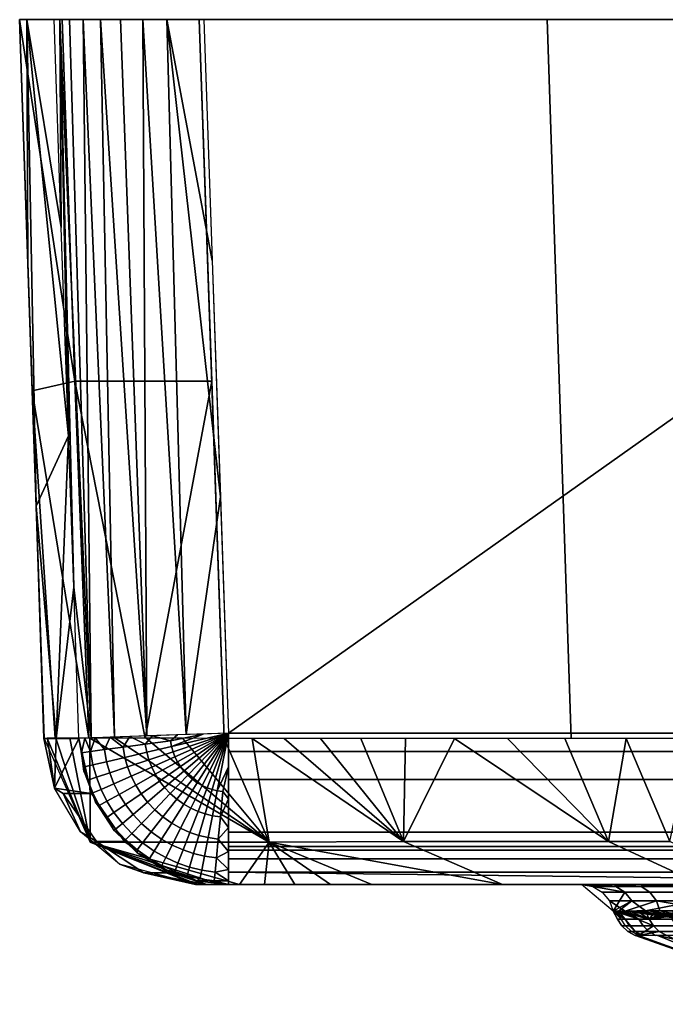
# Model space of a CAD drawing. Extents: x -48 to 59, y -19 to 0.
# Drawn here: x -48.114 to -45.121, y -4.455 to 0.053 of the extents above; entities that cross this region are included whole.
import ezdxf

# ---------------------------------------------------------------- set-up
doc = ezdxf.new("R2010")
doc.units = 0
doc.header["$MEASUREMENT"] = 0
doc.layers.add('IGES LEVEL 0', color=7, linetype='CONTINUOUS')

msp = doc.modelspace()

# ---------------------------------------------------------------- linework, layer by layer
at = {"layer": 'IGES LEVEL 0'}
for points in [[(-48.0801, 0.0531, 1.7604), (-48.0801, 0.0531, 1.7604), (-48.1142, 0.0531, 3), (-48.0756, -1.0719, 2.9997)], [(-47.8584, -1.6189, 6.7151), (-47.8584, -1.6189, 6.7151), (-48.0553, -1.6636, 2.9997), (-48.1142, 0.0531, 3)], [(-47.8584, -1.6189, 6.7151), (-47.8584, -1.6189, 6.7151), (-48.1142, 0.0531, 3), (-47.9162, 0.0531, 6.7103)], [(-42.4876, 0.0531, 0), (-42.4876, 0.0531, 0), (-48.1142, 0.0531, 3), (-47.9543, 0.0531, 0.5999)], [(-44.1142, 0.0531, 6), (-44.1142, 0.0531, 6), (-47.9057, 0.0531, 6.8078), (-48.1142, 0.0531, 3)], [(-48.1142, 0.0531, 3), (-48.1142, 0.0531, 3), (-42.3642, 0.0531, 4.25), (-44.1142, 0.0531, 6)], [(-48.1142, 0.0531, 3), (-48.1142, 0.0531, 3), (-42.4876, 0.0531, 0), (-39.3642, 0.0531, 3.3)], [(-39.3642, 0.0531, 3.3), (-39.3642, 0.0531, 3.3), (-42.3642, 0.0531, 4.25), (-48.1142, 0.0531, 3)], [(-48.0801, 0.0531, 1.7604), (-48.0801, 0.0531, 1.7604), (-48.0756, -1.0719, 2.9997), (-48.037, -2.1969, 2.9996)], [(-48.0801, 0.0531, 1.7604), (-48.0801, 0.0531, 1.7604), (-47.9209, -0.9094, 0.5997), (-47.9543, 0.0531, 0.5999)], [(-48.0801, 0.0531, 1.7604), (-48.0801, 0.0531, 1.7604), (-47.8874, -1.8718, 0.5995), (-47.9209, -0.9094, 0.5997)], [(-47.8874, -1.8718, 0.5995), (-47.8874, -1.8718, 0.5995), (-48.0801, 0.0531, 1.7604), (-48.037, -2.1969, 2.9996)], [(-47.9209, -0.9094, 0.5997), (-47.9209, -0.9094, 0.5997), (-47.9543, 0.0531, 0.5999), (-47.9276, 0.0531, 0.485)], [(-47.9543, 0.0531, 0.5999), (-47.9543, 0.0531, 0.5999), (-47.2611, 0.0531, 0), (-42.4876, 0.0531, 0)], [(-47.7825, -3.269, 0.4083), (-47.7825, -3.269, 0.4083), (-47.9276, 0.0531, 0.485), (-47.8821, 0.0531, 0.3763)], [(-47.9276, 0.0531, 0.485), (-47.9276, 0.0531, 0.485), (-47.8874, -1.8718, 0.5995), (-47.9209, -0.9094, 0.5997)], [(-47.9276, 0.0531, 0.485), (-47.9276, 0.0531, 0.485), (-47.8631, -2.5714, 0.5993), (-47.8874, -1.8718, 0.5995)], [(-47.9276, 0.0531, 0.485), (-47.9276, 0.0531, 0.485), (-47.7825, -3.269, 0.4083), (-47.8631, -2.5714, 0.5993)], [(-47.8584, -1.6189, 6.7151), (-47.9162, 0.0531, 6.7103), (-47.2833, 0.0531, 10.5702), (-47.225, -1.6189, 10.5682)], [(-42.3642, 0.0531, 7.75), (-42.3642, 0.0531, 7.75), (-47.2833, 0.0531, 10.5702), (-47.9057, 0.0531, 6.8078)], [(-47.9057, 0.0531, 6.8078), (-47.9057, 0.0531, 6.8078), (-44.1142, 0.0531, 6), (-42.3642, 0.0531, 7.75)], [(-47.7825, -3.269, 0.4083), (-47.7825, -3.269, 0.4083), (-47.8821, 0.0531, 0.3763), (-47.8189, 0.0531, 0.2768)], [(-47.8189, 0.0531, 0.2768), (-47.8189, 0.0531, 0.2768), (-47.6748, -3.2653, 0.2411), (-47.7825, -3.269, 0.4083)], [(-47.6748, -3.2653, 0.2411), (-47.6748, -3.2653, 0.2411), (-47.8189, 0.0531, 0.2768), (-47.7399, 0.0531, 0.1892)], [(-47.7399, 0.0531, 0.1892), (-47.7399, 0.0531, 0.1892), (-47.5244, -3.26, 0.1109), (-47.6748, -3.2653, 0.2411)], [(-47.5244, -3.26, 0.1109), (-47.5244, -3.26, 0.1109), (-47.7399, 0.0531, 0.1892), (-47.6473, 0.0531, 0.1162)], [(-47.5244, -3.26, 0.1109), (-47.5244, -3.26, 0.1109), (-47.6473, 0.0531, 0.1162), (-47.5438, 0.0531, 0.0596)], [(-47.5438, 0.0531, 0.0596), (-47.5438, 0.0531, 0.0596), (-47.3434, -3.2538, 0.0283), (-47.5244, -3.26, 0.1109)], [(-47.3434, -3.2538, 0.0283), (-47.3434, -3.2538, 0.0283), (-47.5438, 0.0531, 0.0596), (-47.4322, 0.0531, 0.0213)], [(-47.4322, 0.0531, 0.0213), (-47.4322, 0.0531, 0.0213), (-47.2224, -1.0614, 0), (-47.1845, -2.1542, 0)], [(-47.4322, 0.0531, 0.0213), (-47.4322, 0.0531, 0.0213), (-47.2611, 0.0531, 0), (-47.2224, -1.0614, 0)], [(-47.4322, 0.0531, 0.0213), (-47.4322, 0.0531, 0.0213), (-47.1845, -2.1542, 0), (-47.3434, -3.2538, 0.0283)], [(-47.1673, -3.271, 10.5662), (-47.2833, 0.0531, 10.5702), (-45.6728, 0.0531, 14.9114), (-45.5621, -3.271, 14.8761)], [(-47.2833, 0.0531, 10.5702), (-47.2833, 0.0531, 10.5702), (-39.3642, 0.0531, 11.3147), (-41.1216, 0.0531, 15.5574)], [(-41.1216, 0.0531, 15.5574), (-41.1216, 0.0531, 15.5574), (-44.8605, 0.0531, 16.2712), (-47.2833, 0.0531, 10.5702)], [(-42.3642, 0.0531, 7.75), (-42.3642, 0.0531, 7.75), (-39.3642, 0.0531, 11.3147), (-47.2833, 0.0531, 10.5702)], [(-42.4876, 0.0531, 0), (-42.4876, 0.0531, 0), (-47.2611, 0.0531, 0), (-47.1466, -3.2469, 0)], [(-42.4876, 0.0531, 0), (-42.4876, 0.0531, 0), (-47.1466, -3.2469, 0), (-42.527, -3.2469, 0)], [(-45.5621, -3.271, 14.8761), (-45.6728, 0.0531, 14.9114), (-42.9537, 0.0531, 18.6536), (-42.8567, -3.271, 18.5899)], [(-47.7933, -3.2709, 6.8059), (-47.7933, -3.2709, 6.8059), (-48.0553, -1.6636, 2.9997), (-47.8584, -1.6189, 6.7151)], [(-47.8584, -1.6189, 6.7151), (-47.8584, -1.6189, 6.7151), (-47.5333, -3.2709, 8.6877), (-47.7933, -3.2709, 6.8059)], [(-47.5333, -3.2709, 8.6877), (-47.5333, -3.2709, 8.6877), (-47.8584, -1.6189, 6.7151), (-47.225, -1.6189, 10.5682)], [(-47.225, -1.6189, 10.5682), (-47.225, -1.6189, 10.5682), (-47.1673, -3.271, 10.5662), (-47.5333, -3.2709, 8.6877)], [(-47.9484, -3.2709, 4.9127), (-47.9484, -3.2709, 4.9127), (-48.0001, -3.271, 2.9997), (-48.0553, -1.6636, 2.9997)], [(-48.0553, -1.6636, 2.9997), (-48.0553, -1.6636, 2.9997), (-47.7933, -3.2709, 6.8059), (-47.9484, -3.2709, 4.9127)], [(-48.037, -2.1969, 2.9996), (-48.037, -2.1969, 2.9996), (-47.9442, -3.271, 1.4924), (-47.8874, -1.8718, 0.5995)], [(-47.9442, -3.271, 1.4924), (-47.9442, -3.271, 1.4924), (-47.8631, -2.5714, 0.5993), (-47.8874, -1.8718, 0.5995)], [(-47.1845, -2.1542, 0), (-47.1845, -2.1542, 0), (-47.1466, -3.2469, 0), (-47.3434, -3.2538, 0.0283)], [(-48.0016, -3.271, 2.6411), (-48.0016, -3.271, 2.6411), (-48.037, -2.1969, 2.9996), (-48.0001, -3.271, 2.9997)], [(-48.037, -2.1969, 2.9996), (-48.037, -2.1969, 2.9996), (-48.0016, -3.271, 2.6411), (-47.9442, -3.271, 1.4924)], [(-47.9442, -3.271, 1.4924), (-47.9442, -3.271, 1.4924), (-47.8389, -3.271, 0.5992), (-47.8631, -2.5714, 0.5993)], [(-47.8631, -2.5714, 0.5993), (-47.8631, -2.5714, 0.5993), (-47.7825, -3.269, 0.4083), (-47.8389, -3.271, 0.5992)], [(-48.0016, -3.271, 2.6411), (-48.0016, -3.271, 2.6411), (-47.9527, -3.5012, 2.9993), (-48.0001, -3.271, 2.9997)], [(-47.9527, -3.5012, 2.9993), (-47.9527, -3.5012, 2.9993), (-48.0016, -3.271, 2.6411), (-47.9843, -3.271, 2.0662)], [(-47.9865, -3.2709, 3.9456), (-47.9865, -3.2709, 3.9456), (-48.0001, -3.271, 2.9997), (-47.7869, -3.7503, 2.9978)], [(-47.7869, -3.7503, 2.9978), (-47.7869, -3.7503, 2.9978), (-47.9467, -3.2709, 4.8963), (-47.9865, -3.2709, 3.9456)], [(-47.9527, -3.5012, 2.9993), (-47.9527, -3.5012, 2.9993), (-47.9843, -3.271, 2.0662), (-47.9442, -3.271, 1.4924)], [(-47.9527, -3.5012, 2.9993), (-47.9527, -3.5012, 2.9993), (-47.9442, -3.271, 1.4924), (-47.8389, -3.271, 0.5992)], [(-47.9527, -3.5012, 2.9993), (-47.9527, -3.5012, 2.9993), (-47.8389, -3.271, 0.5992), (-47.7822, -3.5253, 0.6074)], [(-47.7869, -3.7503, 2.9978), (-47.7869, -3.7503, 2.9978), (-47.8808, -3.2708, 5.8493), (-47.9467, -3.2709, 4.8963)], [(-47.7869, -3.7503, 2.9978), (-47.7869, -3.7503, 2.9978), (-47.7891, -3.2708, 6.8024), (-47.8808, -3.2708, 5.8493)], [(-47.8268, -3.3373, 0.5615), (-47.8268, -3.3373, 0.5615), (-47.8122, -3.27, 0.4846), (-47.8389, -3.271, 0.5992)], [(-47.8268, -3.3373, 0.5615), (-47.8268, -3.3373, 0.5615), (-47.8389, -3.271, 0.5992), (-47.8171, -3.4227, 0.6024)], [(-47.8122, -3.27, 0.4846), (-47.8122, -3.27, 0.4846), (-47.8268, -3.3373, 0.5615), (-47.7861, -3.3319, 0.4284)], [(-47.7861, -3.3319, 0.4284), (-47.7861, -3.3319, 0.4284), (-47.764, -3.2684, 0.3709), (-47.8122, -3.27, 0.4846)], [(-46.9592, -3.7503, 10.5197), (-46.9592, -3.7503, 10.5197), (-47.6717, -3.2708, 7.753), (-47.7891, -3.2708, 6.8024)], [(-46.9592, -3.7503, 10.5197), (-46.9592, -3.7503, 10.5197), (-47.7891, -3.2708, 6.8024), (-47.7869, -3.7503, 2.9978)], [(-47.764, -3.2684, 0.3709), (-47.764, -3.2684, 0.3709), (-47.7861, -3.3319, 0.4284), (-47.7215, -3.3233, 0.308)], [(-47.7215, -3.3233, 0.308), (-47.7215, -3.3233, 0.308), (-47.6941, -3.2659, 0.2642), (-47.764, -3.2684, 0.3709)], [(-47.6941, -3.2659, 0.2642), (-47.6941, -3.2659, 0.2642), (-47.7215, -3.3233, 0.308), (-47.6349, -3.3118, 0.2026)], [(-47.6349, -3.3118, 0.2026), (-47.6349, -3.3118, 0.2026), (-47.6042, -3.2628, 0.1706), (-47.6941, -3.2659, 0.2642)], [(-46.9592, -3.7503, 10.5197), (-46.9592, -3.7503, 10.5197), (-47.5288, -3.2708, 8.6988), (-47.6717, -3.2708, 7.753)], [(-47.6042, -3.2628, 0.1706), (-47.6042, -3.2628, 0.1706), (-47.6349, -3.3118, 0.2026), (-47.5322, -3.2982, 0.118)], [(-47.5322, -3.2982, 0.118), (-47.5322, -3.2982, 0.118), (-47.4987, -3.2592, 0.0951), (-47.6042, -3.2628, 0.1706)], [(-47.4987, -3.2592, 0.0951), (-47.4987, -3.2592, 0.0951), (-47.5322, -3.2982, 0.118), (-47.4155, -3.2827, 0.0547)], [(-47.5254, -3.3354, 0.118), (-47.4107, -3.3086, 0.0547), (-47.4155, -3.2827, 0.0547), (-47.5322, -3.2982, 0.118)], [(-46.9592, -3.7503, 10.5197), (-46.9592, -3.7503, 10.5197), (-47.3606, -3.2709, 9.6373), (-47.5288, -3.2708, 8.6988)], [(-47.4155, -3.2827, 0.0547), (-47.4155, -3.2827, 0.0547), (-47.3831, -3.2551, 0.0412), (-47.4987, -3.2592, 0.0951)], [(-47.4155, -3.2827, 0.0547), (-47.4155, -3.2827, 0.0547), (-47.2638, -3.251, 0.0099), (-47.3831, -3.2551, 0.0412)], [(-47.2638, -3.251, 0.0099), (-47.2638, -3.251, 0.0099), (-47.4155, -3.2827, 0.0547), (-47.4107, -3.3086, 0.0547)], [(-47.1466, -3.2469, 0), (-47.1466, -3.2469, 0), (-47.4107, -3.3086, 0.0547), (-47.4039, -3.3328, 0.0547)], [(-47.2638, -3.251, 0.0099), (-47.2638, -3.251, 0.0099), (-47.4107, -3.3086, 0.0547), (-47.1466, -3.2469, 0)], [(-47.4039, -3.3328, 0.0547), (-47.4039, -3.3328, 0.0547), (-47.3948, -3.3562, 0.0547), (-47.1466, -3.2469, 0)], [(-47.1466, -3.2469, 0), (-47.1466, -3.2469, 0), (-47.3948, -3.3562, 0.0547), (-47.3833, -3.3794, 0.0547)], [(-47.3833, -3.3794, 0.0547), (-47.3833, -3.3794, 0.0547), (-47.3696, -3.4013, 0.0547), (-47.1466, -3.2469, 0)], [(-47.1466, -3.2469, 0), (-47.1466, -3.2469, 0), (-47.3696, -3.4013, 0.0547), (-47.3533, -3.4225, 0.0547)], [(-47.3606, -3.2709, 9.6373), (-47.3606, -3.2709, 9.6373), (-46.9592, -3.7503, 10.5197), (-47.1673, -3.271, 10.5662)], [(-47.3533, -3.4225, 0.0547), (-47.3533, -3.4225, 0.0547), (-47.335, -3.442, 0.0547), (-47.1466, -3.2469, 0)], [(-47.1466, -3.2469, 0), (-47.1466, -3.2469, 0), (-47.335, -3.442, 0.0547), (-47.3142, -3.4602, 0.0547)], [(-47.3142, -3.4602, 0.0547), (-47.3142, -3.4602, 0.0547), (-47.2916, -3.4762, 0.0547), (-47.1466, -3.2469, 0)], [(-47.1466, -3.2469, 0), (-47.1466, -3.2469, 0), (-47.2916, -3.4762, 0.0547), (-47.269, -3.489, 0.0547)], [(-47.269, -3.489, 0.0547), (-47.269, -3.489, 0.0547), (-47.2453, -3.4996, 0.0547), (-47.1466, -3.2469, 0)], [(-47.1466, -3.2469, 0), (-47.1466, -3.2469, 0), (-47.2453, -3.4996, 0.0547), (-47.2224, -3.5074, 0.0547)], [(-47.2224, -3.5074, 0.0547), (-47.2224, -3.5074, 0.0547), (-47.199, -3.5131, 0.0547), (-47.1466, -3.2469, 0)], [(-47.1466, -3.4027, 0.0176), (-47.1466, -3.4027, 0.0176), (-47.1466, -3.2469, 0), (-47.199, -3.5131, 0.0547)], [(-47.0376, -3.271, 11.1046), (-47.0376, -3.271, 11.1046), (-47.1673, -3.271, 10.5662), (-46.9592, -3.7503, 10.5198)], [(-37.9074, -3.2469, 0), (-47.1466, -3.2469, 0), (-47.1466, -3.3318, 0.0052), (-37.9074, -3.3318, 0.0052)], [(-46.3379, -3.7479, 12.64), (-46.3379, -3.7479, 12.64), (-46.8891, -3.271, 11.6431), (-47.0376, -3.271, 11.1046)], [(-46.3379, -3.7479, 12.64), (-46.3379, -3.7479, 12.64), (-47.0376, -3.271, 11.1046), (-46.9592, -3.7503, 10.5198)], [(-46.3379, -3.7479, 12.64), (-46.3379, -3.7479, 12.64), (-46.7213, -3.271, 12.1807), (-46.8891, -3.271, 11.6431)], [(-46.3379, -3.7479, 12.64), (-46.3379, -3.7479, 12.64), (-46.5342, -3.271, 12.7165), (-46.7213, -3.271, 12.1807)], [(-46.3379, -3.7479, 12.64), (-46.3379, -3.7479, 12.64), (-46.3277, -3.271, 13.2495), (-46.5342, -3.271, 12.7165)], [(-46.3379, -3.7479, 12.64), (-46.3379, -3.7479, 12.64), (-46.1017, -3.271, 13.7787), (-46.3277, -3.271, 13.2495)], [(-46.1017, -3.271, 13.7787), (-46.1017, -3.271, 13.7787), (-46.3379, -3.7479, 12.64), (-45.3894, -3.7479, 14.7526)], [(-45.3894, -3.7479, 14.7526), (-45.3894, -3.7479, 14.7526), (-45.8562, -3.271, 14.3029), (-46.1017, -3.271, 13.7787)], [(-45.3894, -3.7479, 14.7526), (-45.3894, -3.7479, 14.7526), (-45.5915, -3.271, 14.8213), (-45.8562, -3.271, 14.3029)], [(-45.3894, -3.7479, 14.7526), (-45.3894, -3.7479, 14.7526), (-45.3076, -3.271, 15.3326), (-45.5915, -3.271, 14.8213)], [(-45.3076, -3.271, 15.3326), (-45.3076, -3.271, 15.3326), (-45.3894, -3.7479, 14.7526), (-45.105, -3.7479, 15.2621)], [(-45.105, -3.7479, 15.2621), (-45.105, -3.7479, 15.2621), (-45.0049, -3.271, 15.836), (-45.3076, -3.271, 15.3326)], [(-47.8147, -3.403, 0.5615), (-47.7748, -3.3937, 0.4284), (-47.7861, -3.3319, 0.4284), (-47.8268, -3.3373, 0.5615)], [(-47.7748, -3.3937, 0.4284), (-47.7113, -3.3789, 0.308), (-47.7215, -3.3233, 0.308), (-47.7861, -3.3319, 0.4284)], [(-47.7113, -3.3789, 0.308), (-47.6262, -3.359, 0.2026), (-47.6349, -3.3118, 0.2026), (-47.7215, -3.3233, 0.308)], [(-47.6262, -3.359, 0.2026), (-47.5254, -3.3354, 0.118), (-47.5322, -3.2982, 0.118), (-47.6349, -3.3118, 0.2026)], [(-47.6138, -3.4029, 0.2026), (-47.5156, -3.3701, 0.118), (-47.5254, -3.3354, 0.118), (-47.6262, -3.359, 0.2026)], [(-47.5156, -3.3701, 0.118), (-47.4039, -3.3328, 0.0547), (-47.4107, -3.3086, 0.0547), (-47.5254, -3.3354, 0.118)], [(-47.5026, -3.4037, 0.118), (-47.3948, -3.3562, 0.0547), (-47.4039, -3.3328, 0.0547), (-47.5156, -3.3701, 0.118)], [(-37.9074, -3.3318, 0.0052), (-47.1466, -3.3318, 0.0052), (-47.1466, -3.4608, 0.0335), (-37.9074, -3.4608, 0.0335)], [(-47.8171, -3.4227, 0.6024), (-47.8171, -3.4227, 0.6024), (-47.8147, -3.403, 0.5615), (-47.8268, -3.3373, 0.5615)], [(-47.7586, -3.4512, 0.4284), (-47.6967, -3.4305, 0.308), (-47.7113, -3.3789, 0.308), (-47.7748, -3.3937, 0.4284)], [(-47.6967, -3.4305, 0.308), (-47.6138, -3.4029, 0.2026), (-47.6262, -3.359, 0.2026), (-47.7113, -3.3789, 0.308)], [(-47.5974, -3.4454, 0.2026), (-47.5026, -3.4037, 0.118), (-47.5156, -3.3701, 0.118), (-47.6138, -3.4029, 0.2026)], [(-47.4861, -3.4369, 0.118), (-47.3833, -3.3794, 0.0547), (-47.3948, -3.3562, 0.0547), (-47.5026, -3.4037, 0.118)], [(-47.4664, -3.4684, 0.118), (-47.3696, -3.4013, 0.0547), (-47.3833, -3.3794, 0.0547), (-47.4861, -3.4369, 0.118)], [(-47.8171, -3.4227, 0.6024), (-47.8171, -3.4227, 0.6024), (-47.7974, -3.4641, 0.5615), (-47.8147, -3.403, 0.5615)], [(-47.7974, -3.4641, 0.5615), (-47.7974, -3.4641, 0.5615), (-47.8171, -3.4227, 0.6024), (-47.7631, -3.566, 0.6102)], [(-47.7974, -3.4641, 0.5615), (-47.7586, -3.4512, 0.4284), (-47.7748, -3.3937, 0.4284), (-47.8147, -3.403, 0.5615)], [(-47.6774, -3.4806, 0.308), (-47.5974, -3.4454, 0.2026), (-47.6138, -3.4029, 0.2026), (-47.6967, -3.4305, 0.308)], [(-47.5764, -3.4874, 0.2026), (-47.4861, -3.4369, 0.118), (-47.5026, -3.4037, 0.118), (-47.5974, -3.4454, 0.2026)], [(-47.4431, -3.4988, 0.118), (-47.3533, -3.4225, 0.0547), (-47.3696, -3.4013, 0.0547), (-47.4664, -3.4684, 0.118)], [(-47.4168, -3.5267, 0.118), (-47.335, -3.442, 0.0547), (-47.3533, -3.4225, 0.0547), (-47.4431, -3.4988, 0.118)], [(-47.1466, -3.4027, 0.0176), (-47.1466, -3.4027, 0.0176), (-47.199, -3.5131, 0.0547), (-47.1729, -3.5169, 0.0547)], [(-47.1729, -3.5169, 0.0547), (-47.1729, -3.5169, 0.0547), (-47.1466, -3.5507, 0.0693), (-47.1466, -3.4027, 0.0176)], [(-47.7746, -3.5234, 0.5615), (-47.7371, -3.5069, 0.4284), (-47.7586, -3.4512, 0.4284), (-47.7974, -3.4641, 0.5615)], [(-47.7631, -3.566, 0.6102), (-47.7631, -3.566, 0.6102), (-47.7746, -3.5234, 0.5615), (-47.7974, -3.4641, 0.5615)], [(-47.7371, -3.5069, 0.4284), (-47.6774, -3.4806, 0.308), (-47.6967, -3.4305, 0.308), (-47.7586, -3.4512, 0.4284)], [(-47.6527, -3.5301, 0.308), (-47.5764, -3.4874, 0.2026), (-47.5974, -3.4454, 0.2026), (-47.6774, -3.4806, 0.308)], [(-47.5516, -3.5273, 0.2026), (-47.4664, -3.4684, 0.118), (-47.4861, -3.4369, 0.118), (-47.5764, -3.4874, 0.2026)], [(-47.522, -3.5658, 0.2026), (-47.4431, -3.4988, 0.118), (-47.4664, -3.4684, 0.118), (-47.5516, -3.5273, 0.2026)], [(-47.3869, -3.5528, 0.118), (-47.3142, -3.4602, 0.0547), (-47.335, -3.442, 0.0547), (-47.4168, -3.5267, 0.118)], [(-47.3545, -3.5757, 0.118), (-47.2916, -3.4762, 0.0547), (-47.3142, -3.4602, 0.0547), (-47.3869, -3.5528, 0.118)], [(-37.9074, -3.4608, 0.0335), (-47.1466, -3.4608, 0.0335), (-47.1466, -3.7048, 0.1705), (-37.9074, -3.7048, 0.1705)], [(-47.9115, -3.5253, 1.8066), (-47.9115, -3.5253, 1.8066), (-47.8318, -3.7027, 2.9982), (-47.9527, -3.5012, 2.9993)], [(-47.9527, -3.5012, 2.9993), (-47.9527, -3.5012, 2.9993), (-47.7822, -3.5253, 0.6074), (-47.9115, -3.5253, 1.8066)], [(-47.7454, -3.582, 0.5615), (-47.7096, -3.562, 0.4284), (-47.7371, -3.5069, 0.4284), (-47.7746, -3.5234, 0.5615)], [(-47.7096, -3.562, 0.4284), (-47.6527, -3.5301, 0.308), (-47.6774, -3.4806, 0.308), (-47.7371, -3.5069, 0.4284)], [(-47.6234, -3.5771, 0.308), (-47.5516, -3.5273, 0.2026), (-47.5764, -3.4874, 0.2026), (-47.6527, -3.5301, 0.308)], [(-47.4888, -3.6012, 0.2026), (-47.4168, -3.5267, 0.118), (-47.4431, -3.4988, 0.118), (-47.522, -3.5658, 0.2026)], [(-47.3221, -3.5941, 0.118), (-47.269, -3.489, 0.0547), (-47.2916, -3.4762, 0.0547), (-47.3545, -3.5757, 0.118)], [(-47.2881, -3.6093, 0.118), (-47.2453, -3.4996, 0.0547), (-47.269, -3.489, 0.0547), (-47.3221, -3.5941, 0.118)], [(-47.2554, -3.6204, 0.118), (-47.2224, -3.5074, 0.0547), (-47.2453, -3.4996, 0.0547), (-47.2881, -3.6093, 0.118)], [(-47.2218, -3.6286, 0.118), (-47.199, -3.5131, 0.0547), (-47.2224, -3.5074, 0.0547), (-47.2554, -3.6204, 0.118)], [(-47.1844, -3.6341, 0.118), (-47.1729, -3.5169, 0.0547), (-47.199, -3.5131, 0.0547), (-47.2218, -3.6286, 0.118)], [(-47.9115, -3.5253, 1.8066), (-47.7822, -3.5253, 0.6074), (-47.6304, -3.7479, 0.6295), (-47.7585, -3.7479, 1.8171)], [(-47.8318, -3.7027, 2.9982), (-47.8318, -3.7027, 2.9982), (-47.9115, -3.5253, 1.8066), (-47.7585, -3.7479, 1.8171)], [(-47.7631, -3.566, 0.6102), (-47.7631, -3.566, 0.6102), (-47.7454, -3.582, 0.5615), (-47.7746, -3.5234, 0.5615)], [(-47.677, -3.6142, 0.4284), (-47.6234, -3.5771, 0.308), (-47.6527, -3.5301, 0.308), (-47.7096, -3.562, 0.4284)], [(-47.5886, -3.6224, 0.308), (-47.522, -3.5658, 0.2026), (-47.5516, -3.5273, 0.2026), (-47.6234, -3.5771, 0.308)], [(-47.4509, -3.6343, 0.2026), (-47.3869, -3.5528, 0.118), (-47.4168, -3.5267, 0.118), (-47.4888, -3.6012, 0.2026)], [(-47.4099, -3.6632, 0.2026), (-47.3545, -3.5757, 0.118), (-47.3869, -3.5528, 0.118), (-47.4509, -3.6343, 0.2026)], [(-47.1466, -3.5507, 0.0693), (-47.1466, -3.5507, 0.0693), (-47.1729, -3.5169, 0.0547), (-47.1844, -3.6341, 0.118)], [(-47.1844, -3.6341, 0.118), (-47.1844, -3.6341, 0.118), (-47.1466, -3.6834, 0.1527), (-47.1466, -3.5507, 0.0693)], [(-47.7107, -3.6375, 0.5615), (-47.7107, -3.6375, 0.5615), (-47.7631, -3.566, 0.6102), (-47.6796, -3.694, 0.6224)], [(-47.7631, -3.566, 0.6102), (-47.7631, -3.566, 0.6102), (-47.7107, -3.6375, 0.5615), (-47.7454, -3.582, 0.5615)], [(-47.7107, -3.6375, 0.5615), (-47.677, -3.6142, 0.4284), (-47.7096, -3.562, 0.4284), (-47.7454, -3.582, 0.5615)], [(-47.6383, -3.6646, 0.4284), (-47.5886, -3.6224, 0.308), (-47.6234, -3.5771, 0.308), (-47.677, -3.6142, 0.4284)], [(-47.5495, -3.6641, 0.308), (-47.4888, -3.6012, 0.2026), (-47.522, -3.5658, 0.2026), (-47.5886, -3.6224, 0.308)], [(-47.5049, -3.703, 0.308), (-47.4509, -3.6343, 0.2026), (-47.4888, -3.6012, 0.2026), (-47.5495, -3.6641, 0.308)], [(-47.3688, -3.6865, 0.2026), (-47.3221, -3.5941, 0.118), (-47.3545, -3.5757, 0.118), (-47.4099, -3.6632, 0.2026)], [(-47.3258, -3.7058, 0.2026), (-47.2881, -3.6093, 0.118), (-47.3221, -3.5941, 0.118), (-47.3688, -3.6865, 0.2026)], [(-47.6695, -3.6911, 0.5615), (-47.6383, -3.6646, 0.4284), (-47.677, -3.6142, 0.4284), (-47.7107, -3.6375, 0.5615)], [(-47.6796, -3.694, 0.6224), (-47.6796, -3.694, 0.6224), (-47.6695, -3.6911, 0.5615), (-47.7107, -3.6375, 0.5615)], [(-47.5948, -3.711, 0.4284), (-47.5495, -3.6641, 0.308), (-47.5886, -3.6224, 0.308), (-47.6383, -3.6646, 0.4284)], [(-47.4566, -3.7371, 0.308), (-47.4099, -3.6632, 0.2026), (-47.4509, -3.6343, 0.2026), (-47.5049, -3.703, 0.308)], [(-47.2843, -3.7199, 0.2026), (-47.2554, -3.6204, 0.118), (-47.2881, -3.6093, 0.118), (-47.3258, -3.7058, 0.2026)], [(-47.2418, -3.7302, 0.2026), (-47.2218, -3.6286, 0.118), (-47.2554, -3.6204, 0.118), (-47.2843, -3.7199, 0.2026)], [(-47.1944, -3.7372, 0.2026), (-47.1844, -3.6341, 0.118), (-47.2218, -3.6286, 0.118), (-47.2418, -3.7302, 0.2026)], [(-47.1466, -3.6834, 0.1527), (-47.1466, -3.6834, 0.1527), (-47.1844, -3.6341, 0.118), (-47.1944, -3.7372, 0.2026)], [(-47.6796, -3.694, 0.6224), (-47.6796, -3.694, 0.6224), (-47.6233, -3.7405, 0.5615), (-47.6695, -3.6911, 0.5615)], [(-47.6233, -3.7405, 0.5615), (-47.6233, -3.7405, 0.5615), (-47.6796, -3.694, 0.6224), (-47.5705, -3.8006, 0.6383)], [(-47.6233, -3.7405, 0.5615), (-47.5948, -3.711, 0.4284), (-47.6383, -3.6646, 0.4284), (-47.6695, -3.6911, 0.5615)], [(-47.5452, -3.7542, 0.4284), (-47.5049, -3.703, 0.308), (-47.5495, -3.6641, 0.308), (-47.5948, -3.711, 0.4284)], [(-47.4083, -3.7645, 0.308), (-47.3688, -3.6865, 0.2026), (-47.4099, -3.6632, 0.2026), (-47.4566, -3.7371, 0.308)], [(-47.3576, -3.7872, 0.308), (-47.3258, -3.7058, 0.2026), (-47.3688, -3.6865, 0.2026), (-47.4083, -3.7645, 0.308)], [(-47.1944, -3.7372, 0.2026), (-47.1944, -3.7372, 0.2026), (-47.1466, -3.7942, 0.2636), (-47.1466, -3.6834, 0.1527)], [(-47.7585, -3.7479, 1.8171), (-47.7585, -3.7479, 1.8171), (-47.651, -3.8529, 2.9966), (-47.8318, -3.7027, 2.9982)], [(-47.5705, -3.7865, 0.5615), (-47.5452, -3.7542, 0.4284), (-47.5948, -3.711, 0.4284), (-47.6233, -3.7405, 0.5615)], [(-47.5705, -3.8006, 0.6383), (-47.5705, -3.8006, 0.6383), (-47.5705, -3.7865, 0.5615), (-47.6233, -3.7405, 0.5615)], [(-47.4914, -3.7922, 0.4284), (-47.4566, -3.7371, 0.308), (-47.5049, -3.703, 0.308), (-47.5452, -3.7542, 0.4284)], [(-47.4377, -3.8227, 0.4284), (-47.4083, -3.7645, 0.308), (-47.4566, -3.7371, 0.308), (-47.4914, -3.7922, 0.4284)], [(-47.3088, -3.8038, 0.308), (-47.2843, -3.7199, 0.2026), (-47.3258, -3.7058, 0.2026), (-47.3576, -3.7872, 0.308)], [(-47.2587, -3.816, 0.308), (-47.2418, -3.7302, 0.2026), (-47.2843, -3.7199, 0.2026), (-47.3088, -3.8038, 0.308)], [(-47.2029, -3.8242, 0.308), (-47.1944, -3.7372, 0.2026), (-47.2418, -3.7302, 0.2026), (-47.2587, -3.816, 0.308)], [(-47.1466, -3.7942, 0.2636), (-47.1466, -3.7942, 0.2636), (-47.1944, -3.7372, 0.2026), (-47.2029, -3.8242, 0.308)], [(-37.9074, -3.7048, 0.1705), (-47.1466, -3.7048, 0.1705), (-47.1466, -3.7705, 0.2353), (-37.9074, -3.7705, 0.2353)], [(-47.7869, -3.7503, 2.9978), (-47.7869, -3.7503, 2.9978), (-47.185, -3.9469, 5.7954), (-47.0957, -3.9469, 6.7259)], [(-47.7869, -3.7503, 2.9978), (-47.7869, -3.7503, 2.9978), (-47.2489, -3.9469, 4.8627), (-47.185, -3.9469, 5.7954)], [(-47.7869, -3.7503, 2.9978), (-47.7869, -3.7503, 2.9978), (-47.2875, -3.9469, 3.9285), (-47.2489, -3.9469, 4.8627)], [(-47.7869, -3.7503, 2.9978), (-47.7869, -3.7503, 2.9978), (-47.3005, -3.9469, 2.9934), (-47.2875, -3.9469, 3.9285)], [(-47.7869, -3.7503, 2.9978), (-47.7869, -3.7503, 2.9978), (-47.0957, -3.9469, 6.7259), (-46.9592, -3.7503, 10.5197)], [(-47.7585, -3.7479, 1.8171), (-47.6304, -3.7479, 0.6295), (-47.4125, -3.8933, 0.6613), (-47.5388, -3.8933, 1.8321)], [(-47.651, -3.8529, 2.9966), (-47.651, -3.8529, 2.9966), (-47.7585, -3.7479, 1.8171), (-47.5388, -3.8933, 1.8321)], [(-47.5133, -3.8268, 0.5615), (-47.4914, -3.7922, 0.4284), (-47.5452, -3.7542, 0.4284), (-47.5705, -3.7865, 0.5615)], [(-47.5705, -3.8006, 0.6383), (-47.5705, -3.8006, 0.6383), (-47.5133, -3.8268, 0.5615), (-47.5705, -3.7865, 0.5615)], [(-47.3813, -3.8479, 0.4284), (-47.3576, -3.7872, 0.308), (-47.4083, -3.7645, 0.308), (-47.4377, -3.8227, 0.4284)], [(-47.327, -3.8664, 0.4284), (-47.3088, -3.8038, 0.308), (-47.3576, -3.7872, 0.308), (-47.3813, -3.8479, 0.4284)], [(-37.9074, -3.7705, 0.2353), (-47.1466, -3.7705, 0.2353), (-47.1466, -3.788, 0.2559), (-37.9074, -3.788, 0.2559)], [(-46.9592, -3.7503, 10.5197), (-46.9592, -3.7503, 10.5197), (-47.0957, -3.9469, 6.7259), (-46.981, -3.9469, 7.6537)], [(-46.9592, -3.7503, 10.5197), (-46.9592, -3.7503, 10.5197), (-46.981, -3.9469, 7.6537), (-46.8408, -3.9469, 8.578)], [(-46.9592, -3.7503, 10.5198), (-46.9592, -3.7503, 10.5198), (-45.879, -3.9469, 12.4712), (-46.3379, -3.7479, 12.64)], [(-46.6754, -3.9469, 9.4983), (-46.6754, -3.9469, 9.4983), (-46.4845, -3.9469, 10.4138), (-46.9592, -3.7503, 10.5197)], [(-46.9592, -3.7503, 10.5197), (-46.9592, -3.7503, 10.5197), (-46.8408, -3.9469, 8.578), (-46.6754, -3.9469, 9.4983)], [(-45.879, -3.9469, 12.4712), (-45.879, -3.9469, 12.4712), (-46.9592, -3.7503, 10.5198), (-46.4845, -3.9469, 10.4138)], [(-45.3894, -3.7479, 14.7526), (-46.3379, -3.7479, 12.64), (-45.879, -3.9469, 12.4712), (-44.9583, -3.9469, 14.5218)], [(-45.105, -3.7479, 15.2621), (-45.3894, -3.7479, 14.7526), (-44.9583, -3.9469, 14.5218), (-44.6823, -3.9469, 15.0164)], [(-47.5133, -3.8268, 0.5615), (-47.5133, -3.8268, 0.5615), (-47.5705, -3.8006, 0.6383), (-47.441, -3.8806, 0.6571)], [(-47.4562, -3.8593, 0.5615), (-47.4377, -3.8227, 0.4284), (-47.4914, -3.7922, 0.4284), (-47.5133, -3.8268, 0.5615)], [(-47.441, -3.8806, 0.6571), (-47.441, -3.8806, 0.6571), (-47.4562, -3.8593, 0.5615), (-47.5133, -3.8268, 0.5615)], [(-47.3962, -3.8861, 0.5615), (-47.3813, -3.8479, 0.4284), (-47.4377, -3.8227, 0.4284), (-47.4562, -3.8593, 0.5615)], [(-47.2713, -3.8799, 0.4284), (-47.2587, -3.816, 0.308), (-47.3088, -3.8038, 0.308), (-47.327, -3.8664, 0.4284)], [(-47.2092, -3.8891, 0.4284), (-47.2029, -3.8242, 0.308), (-47.2587, -3.816, 0.308), (-47.2713, -3.8799, 0.4284)], [(-47.1466, -3.8776, 0.3963), (-47.1466, -3.8776, 0.3963), (-47.2029, -3.8242, 0.308), (-47.2092, -3.8891, 0.4284)], [(-47.2029, -3.8242, 0.308), (-47.2029, -3.8242, 0.308), (-47.1466, -3.8776, 0.3963), (-47.1466, -3.7942, 0.2636)], [(-37.9074, -3.788, 0.2559), (-47.1466, -3.788, 0.2559), (-47.1466, -3.8275, 0.309), (-37.9074, -3.8275, 0.309)], [(-37.9074, -3.8275, 0.309), (-47.1466, -3.8275, 0.309), (-47.1466, -3.8892, 0.4216), (-37.9074, -3.8892, 0.4216)], [(-47.5388, -3.8933, 1.8321), (-47.5388, -3.8933, 1.8321), (-47.3005, -3.9469, 2.9934), (-47.651, -3.8529, 2.9966)], [(-47.441, -3.8806, 0.6571), (-47.441, -3.8806, 0.6571), (-47.3962, -3.8861, 0.5615), (-47.4562, -3.8593, 0.5615)], [(-47.3385, -3.9057, 0.5615), (-47.327, -3.8664, 0.4284), (-47.3813, -3.8479, 0.4284), (-47.3962, -3.8861, 0.5615)], [(-47.2792, -3.9201, 0.5615), (-47.2713, -3.8799, 0.4284), (-47.327, -3.8664, 0.4284), (-47.3385, -3.9057, 0.5615)], [(-47.5388, -3.8933, 1.8321), (-47.5388, -3.8933, 1.8321), (-47.2856, -3.9469, 2.1006), (-47.3005, -3.9469, 2.9934)], [(-47.5388, -3.8933, 1.8321), (-47.5388, -3.8933, 1.8321), (-47.2473, -3.9469, 1.5546), (-47.2856, -3.9469, 2.1006)], [(-47.2473, -3.9469, 1.5546), (-47.2473, -3.9469, 1.5546), (-47.5388, -3.8933, 1.8321), (-47.4125, -3.8933, 0.6613)], [(-47.3385, -3.9057, 0.5615), (-47.3385, -3.9057, 0.5615), (-47.441, -3.8806, 0.6571), (-47.2974, -3.9301, 0.678)], [(-47.441, -3.8806, 0.6571), (-47.441, -3.8806, 0.6571), (-47.3385, -3.9057, 0.5615), (-47.3962, -3.8861, 0.5615)], [(-47.4125, -3.8933, 0.6613), (-47.4125, -3.8933, 0.6613), (-47.1466, -3.9469, 0.7), (-47.2473, -3.9469, 1.5546)], [(-47.2974, -3.9301, 0.678), (-47.2974, -3.9301, 0.678), (-47.2792, -3.9201, 0.5615), (-47.3385, -3.9057, 0.5615)], [(-47.2974, -3.9301, 0.678), (-47.2974, -3.9301, 0.678), (-47.2132, -3.9298, 0.5615), (-47.2792, -3.9201, 0.5615)], [(-47.2132, -3.9298, 0.5615), (-47.2092, -3.8891, 0.4284), (-47.2713, -3.8799, 0.4284), (-47.2792, -3.9201, 0.5615)], [(-47.1466, -3.9294, 0.5442), (-47.1466, -3.9294, 0.5442), (-47.2092, -3.8891, 0.4284), (-47.2132, -3.9298, 0.5615)], [(-47.2092, -3.8891, 0.4284), (-47.2092, -3.8891, 0.4284), (-47.1466, -3.9294, 0.5442), (-47.1466, -3.8776, 0.3963)], [(-47.1466, -3.8892, 0.4216), (-47.1466, -3.8892, 0.4216), (-47.1466, -3.9469, 0.7), (-42.527, -3.9469, 0.7)], [(-42.527, -3.9469, 0.7), (-42.527, -3.9469, 0.7), (-37.9074, -3.8892, 0.4216), (-47.1466, -3.8892, 0.4216)], [(-45.5142, -3.9469, 6), (-45.5142, -3.9469, 6), (-47.3005, -3.9469, 2.9934), (-47.1798, -3.9469, 5.8732)], [(-42.3642, -3.9469, 2.85), (-42.3642, -3.9469, 2.85), (-47.1466, -3.9469, 0.7), (-47.3005, -3.9469, 2.9934)], [(-47.3005, -3.9469, 2.9934), (-47.3005, -3.9469, 2.9934), (-45.5142, -3.9469, 6), (-42.3642, -3.9469, 2.85)], [(-47.2132, -3.9298, 0.5615), (-47.2132, -3.9298, 0.5615), (-47.2974, -3.9301, 0.678), (-47.1466, -3.9469, 0.7)], [(-47.2132, -3.9298, 0.5615), (-47.2132, -3.9298, 0.5615), (-47.1466, -3.9469, 0.7), (-47.1466, -3.9294, 0.5442)], [(-42.3642, -3.9469, 9.15), (-42.3642, -3.9469, 9.15), (-47.1798, -3.9469, 5.8732), (-46.4845, -3.9469, 10.4138)], [(-47.1798, -3.9469, 5.8732), (-47.1798, -3.9469, 5.8732), (-42.3642, -3.9469, 9.15), (-45.5142, -3.9469, 6)], [(-42.3642, -3.9469, 2.85), (-42.3642, -3.9469, 2.85), (-42.527, -3.9469, 0.7), (-47.1466, -3.9469, 0.7)], [(-36.332, -3.9469, 12.8915), (-36.332, -3.9469, 12.8915), (-46.4845, -3.9469, 10.4138), (-44.9286, -3.9469, 14.5736)], [(-46.4845, -3.9469, 10.4138), (-46.4845, -3.9469, 10.4138), (-36.332, -3.9469, 12.8915), (-42.3642, -3.9469, 9.15)], [(-45.4617, -3.9564, 6), (-45.4617, -3.9564, 6), (-45.3866, -3.9469, 5.1125), (-45.5142, -3.9469, 6)], [(-45.3136, -3.982, 6.7913), (-45.3136, -3.982, 6.7913), (-45.3668, -4.0695, 6), (-45.5142, -3.9469, 6)], [(-45.3559, -3.9564, 6.8027), (-45.3559, -3.9564, 6.8027), (-45.5142, -3.9469, 6), (-45.4537, -3.9469, 6.6145)], [(-45.5142, -3.9469, 6), (-45.5142, -3.9469, 6), (-45.3559, -3.9564, 6.8027), (-45.3136, -3.982, 6.7913)], [(-45.3866, -3.9469, 5.1125), (-45.3866, -3.9469, 5.1125), (-45.4617, -3.9564, 6), (-45.2382, -3.9564, 4.8446)], [(-45.4617, -3.9564, 6), (-45.4179, -3.982, 6), (-45.1975, -3.982, 4.8609), (-45.2382, -3.9564, 4.8446)], [(-45.3559, -3.9564, 6.8027), (-45.3559, -3.9564, 6.8027), (-45.4537, -3.9469, 6.6145), (-45.2745, -3.9469, 7.2055)], [(-45.2382, -3.9564, 4.8446), (-45.2382, -3.9564, 4.8446), (-45.0142, -3.9469, 4.297), (-45.3866, -3.9469, 5.1125)], [(-45.2745, -3.9469, 7.2055), (-45.2745, -3.9469, 7.2055), (-45.0492, -3.9564, 7.5444), (-45.3559, -3.9564, 6.8027)], [(-45.0492, -3.9564, 7.5444), (-45.0112, -3.982, 7.5226), (-45.3136, -3.982, 6.7913), (-45.3559, -3.9564, 6.8027)], [(-45.0492, -3.9564, 7.5444), (-45.0492, -3.9564, 7.5444), (-45.2745, -3.9469, 7.2055), (-44.9834, -3.9469, 7.75)], [(-45.0142, -3.9469, 4.297), (-45.0142, -3.9469, 4.297), (-45.2382, -3.9564, 4.8446), (-44.5656, -3.9564, 3.821)], [(-45.2382, -3.9564, 4.8446), (-45.1975, -3.982, 4.8609), (-44.5345, -3.982, 3.8518), (-44.5656, -3.9564, 3.821)], [(-45.4179, -3.982, 6), (-45.3844, -4.0218, 6), (-45.1664, -4.0218, 4.8734), (-45.1975, -3.982, 4.8609)], [(-45.3668, -4.0695, 6), (-45.3668, -4.0695, 6), (-45.3136, -3.982, 6.7913), (-45.2813, -4.0218, 6.7827)], [(-45.0112, -3.982, 7.5226), (-44.9822, -4.0218, 7.5059), (-45.2813, -4.0218, 6.7827), (-45.3136, -3.982, 6.7913)], [(-45.1975, -3.982, 4.8609), (-45.1664, -4.0218, 4.8734), (-44.5107, -4.0218, 3.8753), (-44.5345, -3.982, 3.8518)], [(-45.3844, -4.0218, 6), (-45.3844, -4.0218, 6), (-45.3668, -4.0695, 6), (-45.3118, -4.0694, 5.4345)], [(-45.3118, -4.0694, 5.4345), (-45.3118, -4.0694, 5.4345), (-45.1664, -4.0218, 4.8734), (-45.3844, -4.0218, 6)], [(-45.2813, -4.0218, 6.7827), (-45.2813, -4.0218, 6.7827), (-45.3429, -4.0695, 6.3781), (-45.3668, -4.0695, 6)], [(-45.2813, -4.0218, 6.7827), (-45.2813, -4.0218, 6.7827), (-45.2176, -4.0692, 6.9318), (-45.3429, -4.0695, 6.3781)], [(-45.1664, -4.0218, 4.8734), (-45.1664, -4.0218, 4.8734), (-45.3118, -4.0694, 5.4345), (-45.1523, -4.0691, 4.8915)], [(-45.2176, -4.0692, 6.9318), (-45.2176, -4.0692, 6.9318), (-45.2813, -4.0218, 6.7827), (-44.9822, -4.0218, 7.5059)], [(-44.9822, -4.0218, 7.5059), (-44.9822, -4.0218, 7.5059), (-44.992, -4.069, 7.4494), (-45.2176, -4.0692, 6.9318)], [(-45.1664, -4.0218, 4.8734), (-45.1664, -4.0218, 4.8734), (-45.1523, -4.0691, 4.8915), (-44.8964, -4.0688, 4.3887)], [(-44.8964, -4.0688, 4.3887), (-44.8964, -4.0688, 4.3887), (-44.5107, -4.0218, 3.8753), (-45.1664, -4.0218, 4.8734)], [(-45.3123, -4.1071, 5.5001), (-45.3123, -4.1071, 5.5001), (-45.3668, -4.0695, 6), (-45.3633, -4.0695, 5.8575)], [(-45.3306, -4.1071, 6.3766), (-45.3306, -4.1071, 6.3766), (-45.3608, -4.0695, 6.1894), (-45.3668, -4.0695, 6)], [(-45.3668, -4.0695, 6), (-45.3668, -4.0695, 6), (-45.3471, -4.1072, 5.791), (-45.3306, -4.1071, 6.3766)], [(-45.3668, -4.0695, 6), (-45.3668, -4.0695, 6), (-45.3123, -4.1071, 5.5001), (-45.3471, -4.1072, 5.791)], [(-45.2487, -4.107, 5.212), (-45.2487, -4.107, 5.212), (-45.3633, -4.0695, 5.8575), (-45.3529, -4.0695, 5.7155)], [(-45.3633, -4.0695, 5.8575), (-45.3633, -4.0695, 5.8575), (-45.2487, -4.107, 5.212), (-45.3123, -4.1071, 5.5001)], [(-45.3306, -4.1071, 6.3766), (-45.3306, -4.1071, 6.3766), (-45.3429, -4.0695, 6.3781), (-45.3608, -4.0695, 6.1894)], [(-45.2487, -4.107, 5.212), (-45.2487, -4.107, 5.212), (-45.3529, -4.0695, 5.7155), (-45.3357, -4.0694, 5.5744)], [(-45.2002, -4.1069, 6.9476), (-45.2002, -4.1069, 6.9476), (-45.3215, -4.0694, 6.519), (-45.3429, -4.0695, 6.3781)], [(-45.1809, -4.1382, 6.9412), (-45.1809, -4.1382, 6.9412), (-45.3429, -4.0695, 6.3781), (-45.2497, -4.1821, 6.3664)], [(-45.3429, -4.0695, 6.3781), (-45.3429, -4.0695, 6.3781), (-45.1809, -4.1382, 6.9412), (-45.2002, -4.1069, 6.9476)], [(-45.2487, -4.107, 5.212), (-45.2487, -4.107, 5.212), (-45.3357, -4.0694, 5.5744), (-45.3118, -4.0694, 5.4345)], [(-45.2002, -4.1069, 6.9476), (-45.2002, -4.1069, 6.9476), (-45.2934, -4.0694, 6.6585), (-45.3215, -4.0694, 6.519)], [(-45.0403, -4.1067, 4.6661), (-45.0403, -4.1067, 4.6661), (-45.3118, -4.0694, 5.4345), (-45.2814, -4.0693, 5.2959)], [(-45.3118, -4.0694, 5.4345), (-45.3118, -4.0694, 5.4345), (-45.0403, -4.1067, 4.6661), (-45.2487, -4.107, 5.212)], [(-45.2002, -4.1069, 6.9476), (-45.2002, -4.1069, 6.9476), (-45.2587, -4.0693, 6.7961), (-45.2934, -4.0694, 6.6585)], [(-45.0403, -4.1067, 4.6661), (-45.0403, -4.1067, 4.6661), (-45.2814, -4.0693, 5.2959), (-45.2446, -4.0693, 5.1591)], [(-45.2002, -4.1069, 6.9476), (-45.2002, -4.1069, 6.9476), (-45.2176, -4.0692, 6.9318), (-45.2587, -4.0693, 6.7961)], [(-45.0403, -4.1067, 4.6661), (-45.0403, -4.1067, 4.6661), (-45.2446, -4.0693, 5.1591), (-45.2016, -4.0692, 5.0242)], [(-45.2002, -4.1069, 6.9476), (-45.2002, -4.1069, 6.9476), (-45.1702, -4.0692, 7.0652), (-45.2176, -4.0692, 6.9318)], [(-44.9716, -4.1066, 4.5363), (-44.9716, -4.1066, 4.5363), (-45.2016, -4.0692, 5.0242), (-45.1523, -4.0691, 4.8915)], [(-45.2016, -4.0692, 5.0242), (-45.2016, -4.0692, 5.0242), (-44.9716, -4.1066, 4.5363), (-45.0403, -4.1067, 4.6661)], [(-45.2002, -4.1069, 6.9476), (-45.2002, -4.1069, 6.9476), (-44.921, -4.0689, 7.5714), (-44.992, -4.069, 7.4494)], [(-44.921, -4.0689, 7.5714), (-44.921, -4.0689, 7.5714), (-45.2002, -4.1069, 6.9476), (-45.0939, -4.1067, 7.2206)], [(-45.2002, -4.1069, 6.9476), (-45.2002, -4.1069, 6.9476), (-45.0573, -4.069, 7.3242), (-45.1168, -4.0691, 7.1961)], [(-45.2002, -4.1069, 6.9476), (-45.2002, -4.1069, 6.9476), (-44.992, -4.069, 7.4494), (-45.0573, -4.069, 7.3242)], [(-45.2002, -4.1069, 6.9476), (-45.2002, -4.1069, 6.9476), (-45.1168, -4.0691, 7.1961), (-45.1702, -4.0692, 7.0652)], [(-44.9716, -4.1066, 4.5363), (-44.9716, -4.1066, 4.5363), (-45.1523, -4.0691, 4.8915), (-45.0971, -4.069, 4.7614)], [(-45.327, -4.1384, 5.7924), (-45.3106, -4.1384, 6.3741), (-45.3306, -4.1071, 6.3766), (-45.3471, -4.1072, 5.791)], [(-45.2924, -4.1384, 5.5035), (-45.327, -4.1384, 5.7924), (-45.3471, -4.1072, 5.791), (-45.3123, -4.1071, 5.5001)], [(-45.2993, -4.1641, 5.7944), (-45.283, -4.1641, 6.3706), (-45.3106, -4.1384, 6.3741), (-45.327, -4.1384, 5.7924)], [(-45.265, -4.1641, 5.5081), (-45.2993, -4.1641, 5.7944), (-45.327, -4.1384, 5.7924), (-45.2924, -4.1384, 5.5035)], [(-45.2291, -4.1383, 5.2173), (-45.2924, -4.1384, 5.5035), (-45.3123, -4.1071, 5.5001), (-45.2487, -4.107, 5.212)], [(-45.2022, -4.1639, 5.2246), (-45.265, -4.1641, 5.5081), (-45.2924, -4.1384, 5.5035), (-45.2291, -4.1383, 5.2173)], [(-45.2497, -4.1821, 6.3664), (-45.2497, -4.1821, 6.3664), (-45.1544, -4.1638, 6.9324), (-45.1809, -4.1382, 6.9412)], [(-45.022, -4.138, 4.6752), (-45.2291, -4.1383, 5.2173), (-45.2487, -4.107, 5.212), (-45.0403, -4.1067, 4.6661)], [(-44.9968, -4.1636, 4.6877), (-45.2022, -4.1639, 5.2246), (-45.2291, -4.1383, 5.2173), (-45.022, -4.138, 4.6752)], [(-45.1809, -4.1382, 6.9412), (-45.0752, -4.1381, 7.2123), (-45.0939, -4.1067, 7.2206), (-45.2002, -4.1069, 6.9476)], [(-45.1544, -4.1638, 6.9324), (-45.0496, -4.1637, 7.2009), (-45.0752, -4.1381, 7.2123), (-45.1809, -4.1382, 6.9412)], [(-45.2658, -4.1822, 5.7967), (-45.2497, -4.1821, 6.3664), (-45.283, -4.1641, 6.3706), (-45.2993, -4.1641, 5.7944)], [(-45.2319, -4.1821, 5.5137), (-45.2658, -4.1822, 5.7967), (-45.2993, -4.1641, 5.7944), (-45.265, -4.1641, 5.5081)], [(-45.1697, -4.1819, 5.2334), (-45.2319, -4.1821, 5.5137), (-45.265, -4.1641, 5.5081), (-45.2022, -4.1639, 5.2246)], [(-44.4933, -4.4537, 5.5483), (-44.4933, -4.4537, 5.5483), (-45.264, -4.1821, 5.7931), (-45.1657, -4.1818, 5.2298)], [(-44.4933, -4.4555, 6.4281), (-44.4933, -4.4555, 6.4281), (-45.2497, -4.1821, 6.3664), (-45.264, -4.1821, 5.7931)], [(-45.264, -4.1821, 5.7931), (-45.264, -4.1821, 5.7931), (-44.4933, -4.4537, 5.5483), (-44.4933, -4.4555, 6.4281)], [(-45.1544, -4.1638, 6.9324), (-45.1544, -4.1638, 6.9324), (-45.2497, -4.1821, 6.3664), (-45.1224, -4.1817, 6.9218)], [(-44.4933, -4.4555, 6.4281), (-44.4933, -4.4555, 6.4281), (-45.1203, -4.1819, 6.9245), (-45.2497, -4.1821, 6.3664)], [(-44.9665, -4.1814, 4.7028), (-45.1697, -4.1819, 5.2334), (-45.2022, -4.1639, 5.2246), (-44.9968, -4.1636, 4.6877)], [(-44.4933, -4.3378, 4.7185), (-44.4933, -4.3378, 4.7185), (-45.1657, -4.1818, 5.2298), (-44.9618, -4.1815, 4.6971)], [(-45.1657, -4.1818, 5.2298), (-45.1657, -4.1818, 5.2298), (-44.4933, -4.3378, 4.7185), (-44.4933, -4.4537, 5.5483)], [(-45.1224, -4.1817, 6.9218), (-45.0187, -4.1815, 7.1871), (-45.0496, -4.1637, 7.2009), (-45.1544, -4.1638, 6.9324)]]:
    msp.add_3dface(points, dxfattribs=at)

doc.saveas('drawing.dxf')
